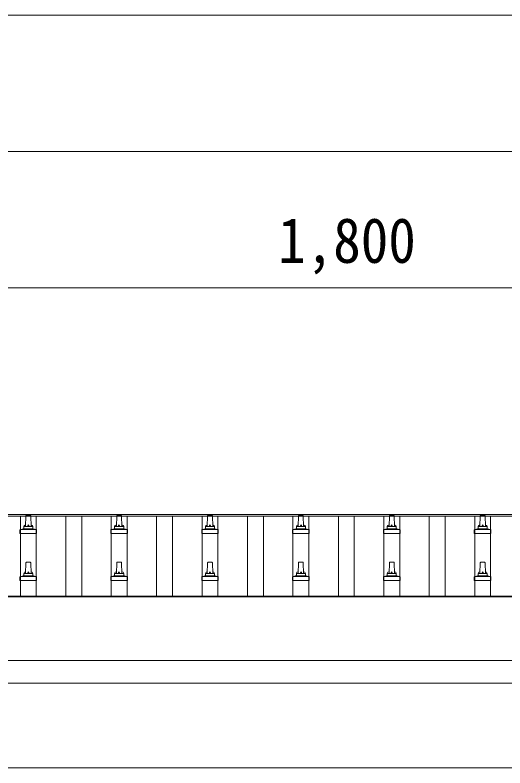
# Model space of a CAD drawing. Units: millimetres at full size, sheet at 1:50; details may follow other scales. Extents: x -14053 to 14053, y -9700 to 9700.
# Drawn here: x -6388 to -5310, y 3124 to 4781 of the extents above; entities that cross this region are included whole.
import ezdxf
from ezdxf.enums import TextEntityAlignment as Align

# ---------------------------------------------------------------- set-up
doc = ezdxf.new("R2010")
doc.units = ezdxf.units.MM
doc.header["$LTSCALE"] = 50
for name, color, linetype, lineweight in [('0-4_設備', 4, 'Continuous', 9), ('0-5_仕上げ', 5, 'Continuous', 5), ('0-8_外構', 6, 'Continuous', 9)]:
    doc.layers.add(name, color=color, linetype=linetype, lineweight=lineweight)
doc.styles.add('ＭＳ ゴシック', font='')
doc.styles.get('ＭＳ ゴシック').set_extended_font_data('MS Gothic')

msp = doc.modelspace()

# ---------------------------------------------------------------- linework, layer by layer
at = {"layer": '0-4_設備'}
for p, q in [((-12582.22, 3681.71), (-4781.72, 3681.71)), ((-12582.22, 3678.12), (-4759.22, 3678.12)), ((-12580.22, 3500.21), (3061.78, 3500.21)), ((-4759.22, 3502.1), (-6536.72, 3502.1)), ((-6536.72, 3360.32), (-4759.22, 3360.32)), ((-4759.22, 3310.5), (-6536.72, 3310.5)), ((-6544.22, 3123.8), (-3938.58, 3123.8))]:
    msp.add_line(p, q, dxfattribs=at)
at = {"layer": '0-5_仕上げ'}
for p, q in [((-6365.22, 3655.19), (-6364.49, 3678.71)), ((-6363.49, 3679.69), (-6354.94, 3679.69)), ((-6353.94, 3678.71), (-6353.22, 3655.19)), ((-6165.22, 3655.19), (-6164.49, 3678.71)), ((-6163.49, 3679.69), (-6154.94, 3679.69)), ((-6153.94, 3678.71), (-6153.22, 3655.19)), ((-5965.22, 3655.19), (-5964.49, 3678.71)), ((-5963.49, 3679.69), (-5954.94, 3679.69)), ((-5953.94, 3678.71), (-5953.22, 3655.19)), ((-5765.22, 3655.19), (-5764.49, 3678.71)), ((-5763.49, 3679.69), (-5754.94, 3679.69)), ((-5753.94, 3678.71), (-5753.22, 3655.19)), ((-5565.22, 3655.19), (-5564.49, 3678.71)), ((-5563.49, 3679.69), (-5554.94, 3679.69)), ((-5553.94, 3678.71), (-5553.22, 3655.19)), ((-5365.22, 3655.19), (-5364.49, 3678.71)), ((-5363.49, 3679.69), (-5354.94, 3679.69)), ((-5353.94, 3678.71), (-5353.22, 3655.19)), ((-6377.47, 3639.69), (-6377.47, 3647.4)), ((-6377.09, 3648.19), (-6341.35, 3648.19)), ((-6376.7, 3648.37), (-6369.98, 3650)), ((-6369.6, 3650.19), (-6348.84, 3650.19)), ((-6369.22, 3650.97), (-6369.22, 3655.19)), ((-6368.22, 3655.19), (-6350.22, 3655.19)), ((-6349.22, 3650.97), (-6349.22, 3655.19)), ((-6341.73, 3648.37), (-6348.45, 3650)), ((-6340.97, 3639.69), (-6340.97, 3647.4)), ((-6177.47, 3639.69), (-6177.47, 3647.4)), ((-6177.09, 3648.19), (-6141.35, 3648.19)), ((-6176.7, 3648.37), (-6169.98, 3650)), ((-6169.6, 3650.19), (-6148.84, 3650.19)), ((-6169.22, 3650.97), (-6169.22, 3655.19)), ((-6168.22, 3655.19), (-6150.22, 3655.19)), ((-6149.22, 3650.97), (-6149.22, 3655.19)), ((-6141.73, 3648.37), (-6148.45, 3650)), ((-6140.97, 3639.69), (-6140.97, 3647.4)), ((-5977.47, 3639.69), (-5977.47, 3647.4)), ((-5977.09, 3648.19), (-5941.35, 3648.19)), ((-5976.7, 3648.37), (-5969.98, 3650)), ((-5969.6, 3650.19), (-5948.84, 3650.19)), ((-5969.22, 3650.97), (-5969.22, 3655.19)), ((-5968.22, 3655.19), (-5950.22, 3655.19)), ((-5949.22, 3650.97), (-5949.22, 3655.19)), ((-5941.73, 3648.37), (-5948.45, 3650)), ((-5940.97, 3639.69), (-5940.97, 3647.4)), ((-5777.47, 3639.69), (-5777.47, 3647.4)), ((-5777.09, 3648.19), (-5741.35, 3648.19)), ((-5776.7, 3648.37), (-5769.98, 3650)), ((-5769.6, 3650.19), (-5748.84, 3650.19)), ((-5769.22, 3650.97), (-5769.22, 3655.19)), ((-5768.22, 3655.19), (-5750.22, 3655.19)), ((-5749.22, 3650.97), (-5749.22, 3655.19)), ((-5741.73, 3648.37), (-5748.45, 3650)), ((-5740.97, 3639.69), (-5740.97, 3647.4)), ((-5577.47, 3639.69), (-5577.47, 3647.4)), ((-5577.09, 3648.19), (-5541.35, 3648.19)), ((-5576.7, 3648.37), (-5569.98, 3650)), ((-5569.6, 3650.19), (-5548.84, 3650.19)), ((-5569.22, 3650.97), (-5569.22, 3655.19)), ((-5568.22, 3655.19), (-5550.22, 3655.19)), ((-5549.22, 3650.97), (-5549.22, 3655.19)), ((-5541.73, 3648.37), (-5548.45, 3650)), ((-5540.97, 3639.69), (-5540.97, 3647.4)), ((-5377.47, 3639.69), (-5377.47, 3647.4)), ((-5377.09, 3648.19), (-5341.35, 3648.19)), ((-5376.7, 3648.37), (-5369.98, 3650)), ((-5369.6, 3650.19), (-5348.84, 3650.19)), ((-5369.22, 3650.97), (-5369.22, 3655.19)), ((-5368.22, 3655.19), (-5350.22, 3655.19)), ((-5349.22, 3650.97), (-5349.22, 3655.19)), ((-5341.73, 3648.37), (-5348.45, 3650)), ((-5340.97, 3639.69), (-5340.97, 3647.4)), ((-6340.97, 3639.69), (-6377.47, 3639.69)), ((-6140.97, 3639.69), (-6177.47, 3639.69)), ((-5940.97, 3639.69), (-5977.47, 3639.69)), ((-5740.97, 3639.69), (-5777.47, 3639.69)), ((-5540.97, 3639.69), (-5577.47, 3639.69)), ((-5340.97, 3639.69), (-5377.47, 3639.69)), ((-6365.22, 3551.85), (-6364.49, 3575.38)), ((-6363.49, 3576.35), (-6354.94, 3576.35)), ((-6353.94, 3575.38), (-6353.22, 3551.85)), ((-6165.22, 3551.85), (-6164.49, 3575.38)), ((-6163.49, 3576.35), (-6154.94, 3576.35)), ((-6153.94, 3575.38), (-6153.22, 3551.85)), ((-5965.22, 3551.85), (-5964.49, 3575.38)), ((-5963.49, 3576.35), (-5954.94, 3576.35)), ((-5953.94, 3575.38), (-5953.22, 3551.85)), ((-5765.22, 3551.85), (-5764.49, 3575.38)), ((-5763.49, 3576.35), (-5754.94, 3576.35)), ((-5753.94, 3575.38), (-5753.22, 3551.85)), ((-5565.22, 3551.85), (-5564.49, 3575.38)), ((-5563.49, 3576.35), (-5554.94, 3576.35)), ((-5553.94, 3575.38), (-5553.22, 3551.85)), ((-5365.22, 3551.85), (-5364.49, 3575.38)), ((-5363.49, 3576.35), (-5354.94, 3576.35)), ((-5353.94, 3575.38), (-5353.22, 3551.85)), ((-6376.7, 3545.04), (-6369.98, 3546.67)), ((-6369.6, 3546.85), (-6348.84, 3546.85)), ((-6369.22, 3547.64), (-6369.22, 3551.85)), ((-6368.22, 3551.85), (-6350.22, 3551.85)), ((-6349.22, 3547.64), (-6349.22, 3551.85)), ((-6341.73, 3545.04), (-6348.45, 3546.67)), ((-6176.7, 3545.04), (-6169.98, 3546.67)), ((-6169.6, 3546.85), (-6148.84, 3546.85)), ((-6169.22, 3547.64), (-6169.22, 3551.85)), ((-6168.22, 3551.85), (-6150.22, 3551.85)), ((-6149.22, 3547.64), (-6149.22, 3551.85)), ((-6141.73, 3545.04), (-6148.45, 3546.67)), ((-5976.7, 3545.04), (-5969.98, 3546.67)), ((-5969.6, 3546.85), (-5948.84, 3546.85)), ((-5969.22, 3547.64), (-5969.22, 3551.85)), ((-5968.22, 3551.85), (-5950.22, 3551.85)), ((-5949.22, 3547.64), (-5949.22, 3551.85)), ((-5941.73, 3545.04), (-5948.45, 3546.67)), ((-5776.7, 3545.04), (-5769.98, 3546.67)), ((-5769.6, 3546.85), (-5748.84, 3546.85)), ((-5769.22, 3547.64), (-5769.22, 3551.85)), ((-5768.22, 3551.85), (-5750.22, 3551.85)), ((-5749.22, 3547.64), (-5749.22, 3551.85)), ((-5741.73, 3545.04), (-5748.45, 3546.67)), ((-5576.7, 3545.04), (-5569.98, 3546.67)), ((-5569.6, 3546.85), (-5548.84, 3546.85)), ((-5569.22, 3547.64), (-5569.22, 3551.85)), ((-5568.22, 3551.85), (-5550.22, 3551.85)), ((-5549.22, 3547.64), (-5549.22, 3551.85)), ((-5541.73, 3545.04), (-5548.45, 3546.67)), ((-5376.7, 3545.04), (-5369.98, 3546.67)), ((-5369.6, 3546.85), (-5348.84, 3546.85)), ((-5369.22, 3547.64), (-5369.22, 3551.85)), ((-5368.22, 3551.85), (-5350.22, 3551.85)), ((-5349.22, 3547.64), (-5349.22, 3551.85)), ((-5341.73, 3545.04), (-5348.45, 3546.67)), ((-6377.47, 3536.35), (-6377.47, 3544.07)), ((-6340.97, 3536.35), (-6377.47, 3536.35)), ((-6377.09, 3544.85), (-6341.35, 3544.85)), ((-6340.97, 3536.35), (-6340.97, 3544.07)), ((-6177.47, 3536.35), (-6177.47, 3544.07)), ((-6140.97, 3536.35), (-6177.47, 3536.35)), ((-6177.09, 3544.85), (-6141.35, 3544.85)), ((-6140.97, 3536.35), (-6140.97, 3544.07)), ((-5977.47, 3536.35), (-5977.47, 3544.07)), ((-5940.97, 3536.35), (-5977.47, 3536.35)), ((-5977.09, 3544.85), (-5941.35, 3544.85)), ((-5940.97, 3536.35), (-5940.97, 3544.07)), ((-5777.47, 3536.35), (-5777.47, 3544.07)), ((-5740.97, 3536.35), (-5777.47, 3536.35)), ((-5777.09, 3544.85), (-5741.35, 3544.85)), ((-5740.97, 3536.35), (-5740.97, 3544.07)), ((-5577.47, 3536.35), (-5577.47, 3544.07)), ((-5540.97, 3536.35), (-5577.47, 3536.35)), ((-5577.09, 3544.85), (-5541.35, 3544.85)), ((-5540.97, 3536.35), (-5540.97, 3544.07)), ((-5377.47, 3536.35), (-5377.47, 3544.07)), ((-5340.97, 3536.35), (-5377.47, 3536.35)), ((-5377.09, 3544.85), (-5341.35, 3544.85)), ((-5340.97, 3536.35), (-5340.97, 3544.07))]:
    msp.add_line(p, q, dxfattribs=at)
at = {"layer": '0-5_仕上げ', "color": 4, "lineweight": 9}
for p, q in [((-6376.72, 3502.1), (-6376.72, 3678.12)), ((-6341.72, 3502.1), (-6341.72, 3678.12)), ((-6276.72, 3502.1), (-6276.72, 3678.12)), ((-6241.72, 3502.1), (-6241.72, 3678.12)), ((-6176.72, 3502.1), (-6176.72, 3678.12)), ((-6141.72, 3502.1), (-6141.72, 3678.12)), ((-6076.72, 3502.1), (-6076.72, 3678.12)), ((-6041.72, 3502.1), (-6041.72, 3678.12)), ((-5976.72, 3502.1), (-5976.72, 3678.12)), ((-5941.72, 3502.1), (-5941.72, 3678.12)), ((-5876.72, 3502.1), (-5876.72, 3678.12)), ((-5841.72, 3502.1), (-5841.72, 3678.12)), ((-5776.72, 3502.1), (-5776.72, 3678.12)), ((-5741.72, 3502.1), (-5741.72, 3678.12)), ((-5676.72, 3502.1), (-5676.72, 3678.12)), ((-5641.72, 3502.1), (-5641.72, 3678.12)), ((-5576.72, 3502.1), (-5576.72, 3678.12)), ((-5541.72, 3502.1), (-5541.72, 3678.12)), ((-5476.72, 3502.1), (-5476.72, 3678.12)), ((-5441.72, 3502.1), (-5441.72, 3678.12)), ((-5376.72, 3502.1), (-5376.72, 3678.12)), ((-5341.72, 3502.1), (-5341.72, 3678.12))]:
    msp.add_line(p, q, dxfattribs=at)
at = {"layer": '0-5_仕上げ'}
for centre, radius, start, end in [((-6363.49, 3678.69), 1, 90, 178.60509), ((-6354.94, 3678.69), 1, 1.39491, 90), ((-6163.49, 3678.69), 1, 90, 178.60509), ((-6154.94, 3678.69), 1, 1.39491, 90), ((-5963.49, 3678.69), 1, 90, 178.60509), ((-5954.94, 3678.69), 1, 1.39491, 90), ((-5763.49, 3678.69), 1, 90, 178.60509), ((-5754.94, 3678.69), 1, 1.39491, 90), ((-5563.49, 3678.69), 1, 90, 178.60509), ((-5554.94, 3678.69), 1, 1.39491, 90), ((-5363.49, 3678.69), 1, 90, 178.60509), ((-5354.94, 3678.69), 1, 1.39491, 90), ((-6376.47, 3647.4), 1, 103.62699, 180), ((-6370.22, 3650.97), 1, 283.62699, 0), ((-6365.13, 3654.55), 4.13, 90, 171.17633), ((-6368.22, 3654.19), 1, 90, 180), ((-6355.88, 3655.19), 4.83, 133.60282, 180), ((-6362.55, 3655.19), 4.83, 0, 46.39718), ((-6353.3, 3654.55), 4.13, 8.82367, 90), ((-6350.22, 3654.19), 1, 0, 90), ((-6348.22, 3650.97), 1, 180, 256.37301), ((-6341.97, 3647.4), 1, 0, 76.37301), ((-6176.47, 3647.4), 1, 103.62699, 180), ((-6170.22, 3650.97), 1, 283.62699, 0), ((-6165.13, 3654.55), 4.13, 90, 171.17633), ((-6168.22, 3654.19), 1, 90, 180), ((-6155.88, 3655.19), 4.83, 133.60282, 180), ((-6162.55, 3655.19), 4.83, 0, 46.39718), ((-6153.3, 3654.55), 4.13, 8.82367, 90), ((-6150.22, 3654.19), 1, 0, 90), ((-6148.22, 3650.97), 1, 180, 256.37301), ((-6141.97, 3647.4), 1, 0, 76.37301), ((-5976.47, 3647.4), 1, 103.62699, 180), ((-5970.22, 3650.97), 1, 283.62699, 0), ((-5965.13, 3654.55), 4.13, 90, 171.17633), ((-5968.22, 3654.19), 1, 90, 180), ((-5955.88, 3655.19), 4.83, 133.60282, 180), ((-5962.55, 3655.19), 4.83, 0, 46.39718), ((-5953.3, 3654.55), 4.13, 8.82367, 90), ((-5950.22, 3654.19), 1, 0, 90), ((-5948.22, 3650.97), 1, 180, 256.37301), ((-5941.97, 3647.4), 1, 0, 76.37301), ((-5776.47, 3647.4), 1, 103.62699, 180), ((-5770.22, 3650.97), 1, 283.62699, 0), ((-5765.13, 3654.55), 4.13, 90, 171.17633), ((-5768.22, 3654.19), 1, 90, 180), ((-5755.88, 3655.19), 4.83, 133.60282, 180), ((-5762.55, 3655.19), 4.83, 0, 46.39718), ((-5753.3, 3654.55), 4.13, 8.82367, 90), ((-5750.22, 3654.19), 1, 0, 90), ((-5748.22, 3650.97), 1, 180, 256.37301), ((-5741.97, 3647.4), 1, 0, 76.37301), ((-5576.47, 3647.4), 1, 103.62699, 180), ((-5570.22, 3650.97), 1, 283.62699, 0), ((-5565.13, 3654.55), 4.13, 90, 171.17633), ((-5568.22, 3654.19), 1, 90, 180), ((-5555.88, 3655.19), 4.83, 133.60282, 180), ((-5562.55, 3655.19), 4.83, 0, 46.39718), ((-5553.3, 3654.55), 4.13, 8.82367, 90), ((-5550.22, 3654.19), 1, 0, 90), ((-5548.22, 3650.97), 1, 180, 256.37301), ((-5541.97, 3647.4), 1, 0, 76.37301), ((-5376.47, 3647.4), 1, 103.62699, 180), ((-5370.22, 3650.97), 1, 283.62699, 0), ((-5365.13, 3654.55), 4.13, 90, 171.17633), ((-5368.22, 3654.19), 1, 90, 180), ((-5355.88, 3655.19), 4.83, 133.60282, 180), ((-5362.55, 3655.19), 4.83, 0, 46.39718), ((-5353.3, 3654.55), 4.13, 8.82367, 90), ((-5350.22, 3654.19), 1, 0, 90), ((-5348.22, 3650.97), 1, 180, 256.37301), ((-5341.97, 3647.4), 1, 0, 76.37301), ((-6363.49, 3575.35), 1, 90, 178.60509), ((-6354.94, 3575.35), 1, 1.39491, 90), ((-6163.49, 3575.35), 1, 90, 178.60509), ((-6154.94, 3575.35), 1, 1.39491, 90), ((-5963.49, 3575.35), 1, 90, 178.60509), ((-5954.94, 3575.35), 1, 1.39491, 90), ((-5763.49, 3575.35), 1, 90, 178.60509), ((-5754.94, 3575.35), 1, 1.39491, 90), ((-5563.49, 3575.35), 1, 90, 178.60509), ((-5554.94, 3575.35), 1, 1.39491, 90), ((-5363.49, 3575.35), 1, 90, 178.60509), ((-5354.94, 3575.35), 1, 1.39491, 90), ((-6370.22, 3547.64), 1, 283.62699, 0), ((-6365.13, 3551.22), 4.13, 90, 171.17633), ((-6368.22, 3550.85), 1, 90, 180), ((-6355.88, 3551.85), 4.83, 133.60282, 180), ((-6362.55, 3551.85), 4.83, 0, 46.39718), ((-6353.3, 3551.22), 4.13, 8.82367, 90), ((-6350.22, 3550.85), 1, 0, 90), ((-6348.22, 3547.64), 1, 180, 256.37301), ((-6170.22, 3547.64), 1, 283.62699, 0), ((-6165.13, 3551.22), 4.13, 90, 171.17633), ((-6168.22, 3550.85), 1, 90, 180), ((-6155.88, 3551.85), 4.83, 133.60282, 180), ((-6162.55, 3551.85), 4.83, 0, 46.39718), ((-6153.3, 3551.22), 4.13, 8.82367, 90), ((-6150.22, 3550.85), 1, 0, 90), ((-6148.22, 3547.64), 1, 180, 256.37301), ((-5970.22, 3547.64), 1, 283.62699, 0), ((-5965.13, 3551.22), 4.13, 90, 171.17633), ((-5968.22, 3550.85), 1, 90, 180), ((-5955.88, 3551.85), 4.83, 133.60282, 180), ((-5962.55, 3551.85), 4.83, 0, 46.39718), ((-5953.3, 3551.22), 4.13, 8.82367, 90), ((-5950.22, 3550.85), 1, 0, 90), ((-5948.22, 3547.64), 1, 180, 256.37301), ((-5770.22, 3547.64), 1, 283.62699, 0), ((-5765.13, 3551.22), 4.13, 90, 171.17633), ((-5768.22, 3550.85), 1, 90, 180), ((-5755.88, 3551.85), 4.83, 133.60282, 180), ((-5762.55, 3551.85), 4.83, 0, 46.39718), ((-5753.3, 3551.22), 4.13, 8.82367, 90), ((-5750.22, 3550.85), 1, 0, 90), ((-5748.22, 3547.64), 1, 180, 256.37301), ((-5570.22, 3547.64), 1, 283.62699, 0), ((-5565.13, 3551.22), 4.13, 90, 171.17633), ((-5568.22, 3550.85), 1, 90, 180), ((-5555.88, 3551.85), 4.83, 133.60282, 180), ((-5562.55, 3551.85), 4.83, 0, 46.39718), ((-5553.3, 3551.22), 4.13, 8.82367, 90), ((-5550.22, 3550.85), 1, 0, 90), ((-5548.22, 3547.64), 1, 180, 256.37301), ((-5370.22, 3547.64), 1, 283.62699, 0), ((-5365.13, 3551.22), 4.13, 90, 171.17633), ((-5368.22, 3550.85), 1, 90, 180), ((-5355.88, 3551.85), 4.83, 133.60282, 180), ((-5362.55, 3551.85), 4.83, 0, 46.39718), ((-5353.3, 3551.22), 4.13, 8.82367, 90), ((-5350.22, 3550.85), 1, 0, 90), ((-5348.22, 3547.64), 1, 180, 256.37301), ((-6376.47, 3544.07), 1, 103.62699, 180), ((-6341.97, 3544.07), 1, 0, 76.37301), ((-6176.47, 3544.07), 1, 103.62699, 180), ((-6141.97, 3544.07), 1, 0, 76.37301), ((-5976.47, 3544.07), 1, 103.62699, 180), ((-5941.97, 3544.07), 1, 0, 76.37301), ((-5776.47, 3544.07), 1, 103.62699, 180), ((-5741.97, 3544.07), 1, 0, 76.37301), ((-5576.47, 3544.07), 1, 103.62699, 180), ((-5541.97, 3544.07), 1, 0, 76.37301), ((-5376.47, 3544.07), 1, 103.62699, 180), ((-5341.97, 3544.07), 1, 0, 76.37301)]:
    msp.add_arc(centre, radius, start, end, dxfattribs=at)
at = {"layer": '0-8_外構'}
for p, q in [((-12559.22, 4480.71), (-4759.22, 4480.71)), ((-6559.22, 4180.71), (-4759.22, 4180.71))]:
    msp.add_line(p, q, dxfattribs=at)
msp.add_lwpolyline([(-12611.22, 4780.71), (3092.78, 4780.71), (3092.78, 3880.71)], dxfattribs=at)

# ---------------------------------------------------------------- texts
at = {"layer": '0-8_外構', "color": 7, "style": 'ＭＳ ゴシック', "width": 0.9}
msp.add_text('1,800', height=98.97, dxfattribs=at).set_placement((-5809.22, 4205.71), align=Align.BOTTOM_LEFT)

doc.saveas('drawing.dxf')
